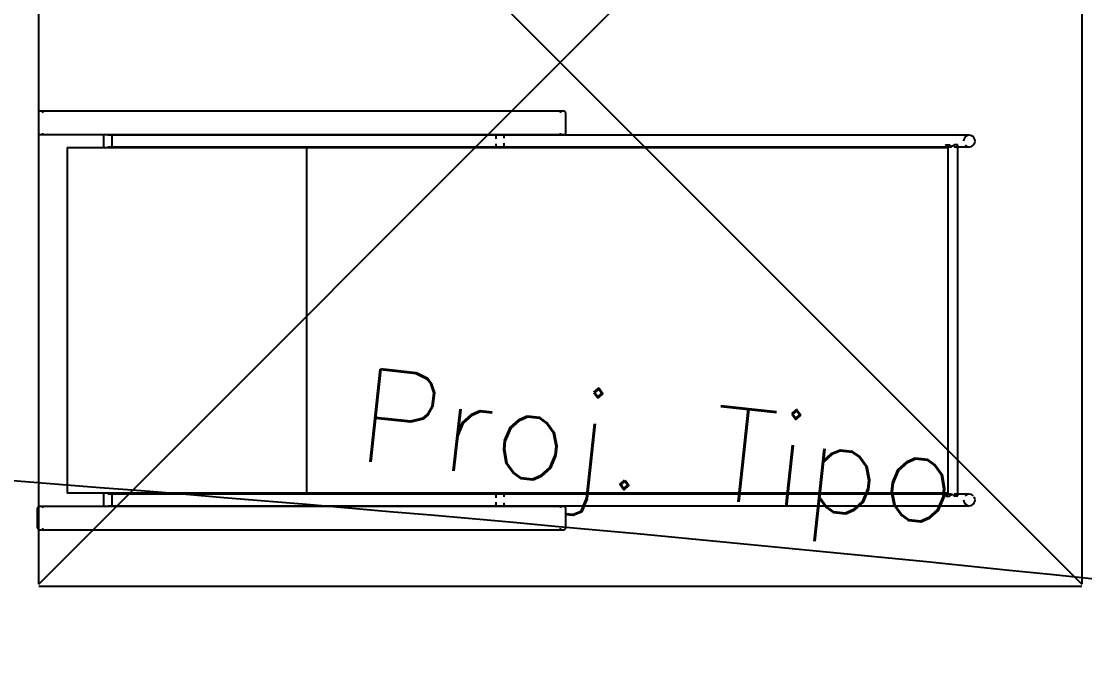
# Model space of a CAD drawing. Header units: millimetres. Extents: x 188.6 to 263.2, y 40.1 to 120.1.
# Drawn here: x 256.92 to 258.752, y 59.827 to 60.948 of the extents above; entities that cross this region are included whole.
import ezdxf

# ---------------------------------------------------------------- set-up
doc = ezdxf.new("R2010")
doc.units = ezdxf.units.MM
doc.layers.add('ARQ', color=8, linetype='Continuous')
doc.layers.add('ARQ-BASE', color=8, linetype='Continuous')
doc.styles.add('60-75', font='romans.shx', dxfattribs={"height": 0.12})

# ---------------------------------------------------------------- blocks, each defined once
blk = doc.blocks.new('arq-3pav')
at = {"layer": 'ARQ'}
for p, q in [((51.9419, 21.5189), (53.7383, 19.7225)), ((51.9419, 19.7225), (51.9419, 21.5189)), ((51.9419, 19.7225), (53.7383, 21.5189)), ((53.7383, 21.5189), (53.7383, 19.7225)), ((52.0837, 20.5364), (51.9425, 20.5364)), ((52.0839, 20.5364), (52.0837, 20.5364)), ((52.0869, 20.5364), (52.0839, 20.5364)), ((52.0901, 20.5364), (52.0869, 20.5364)), ((52.0937, 20.5364), (52.0901, 20.5364)), ((52.0975, 20.5364), (52.0937, 20.5364)), ((52.1016, 20.5364), (52.0975, 20.5364)), ((52.106, 20.5364), (52.1016, 20.5364)), ((52.1107, 20.5364), (52.106, 20.5364)), ((52.1156, 20.5364), (52.1107, 20.5364)), ((52.1208, 20.5364), (52.1156, 20.5364)), ((52.1262, 20.5364), (52.1208, 20.5364)), ((52.1319, 20.5364), (52.1262, 20.5364)), ((52.1377, 20.5364), (52.1319, 20.5364)), ((52.1438, 20.5364), (52.1377, 20.5364)), ((52.1502, 20.5364), (52.1438, 20.5364)), ((52.1567, 20.5364), (52.1502, 20.5364)), ((52.1634, 20.5364), (52.1567, 20.5364)), ((52.1702, 20.5364), (52.1634, 20.5364)), ((52.1773, 20.5364), (52.1702, 20.5364)), ((52.1845, 20.5364), (52.1773, 20.5364)), ((52.1918, 20.5364), (52.1845, 20.5364)), ((52.1993, 20.5364), (52.1918, 20.5364)), ((52.2069, 20.5364), (52.1993, 20.5364)), ((52.2145, 20.5364), (52.2069, 20.5364)), ((52.2223, 20.5364), (52.2145, 20.5364)), ((52.2302, 20.5364), (52.2223, 20.5364)), ((52.2382, 20.5364), (52.2302, 20.5364)), ((52.2462, 20.5364), (52.2382, 20.5364)), ((52.2542, 20.5364), (52.2462, 20.5364)), ((52.2623, 20.5364), (52.2542, 20.5364)), ((52.2704, 20.5364), (52.2623, 20.5364)), ((52.5105, 20.5364), (52.2704, 20.5364)), ((52.5185, 20.5364), (52.5105, 20.5364)), ((52.5266, 20.5364), (52.5185, 20.5364)), ((52.5347, 20.5364), (52.5266, 20.5364)), ((52.5427, 20.5364), (52.5347, 20.5364)), ((52.5507, 20.5364), (52.5427, 20.5364)), ((52.5586, 20.5364), (52.5507, 20.5364)), ((52.5665, 20.5364), (52.5586, 20.5364)), ((52.5743, 20.5364), (52.5665, 20.5364)), ((52.582, 20.5364), (52.5743, 20.5364)), ((52.5896, 20.5364), (52.582, 20.5364)), ((52.597, 20.5364), (52.5896, 20.5364)), ((52.6043, 20.5364), (52.597, 20.5364)), ((52.6115, 20.5364), (52.6043, 20.5364)), ((52.6185, 20.5364), (52.6115, 20.5364)), ((52.6254, 20.5364), (52.6185, 20.5364)), ((52.6321, 20.5364), (52.6254, 20.5364)), ((52.6386, 20.5364), (52.6321, 20.5364)), ((52.6448, 20.5364), (52.6386, 20.5364)), ((52.6509, 20.5364), (52.6448, 20.5364)), ((52.6568, 20.5364), (52.6509, 20.5364)), ((52.6624, 20.5364), (52.6568, 20.5364)), ((52.6678, 20.5364), (52.6624, 20.5364)), ((52.673, 20.5364), (52.6678, 20.5364)), ((52.6779, 20.5364), (52.673, 20.5364)), ((52.6825, 20.5364), (52.6779, 20.5364)), ((52.6869, 20.5364), (52.6825, 20.5364)), ((52.691, 20.5364), (52.6869, 20.5364)), ((52.6948, 20.5364), (52.691, 20.5364)), ((52.6983, 20.5364), (52.6948, 20.5364)), ((52.7015, 20.5364), (52.6983, 20.5364)), ((52.7044, 20.5364), (52.7015, 20.5364)), ((52.8472, 20.5364), (52.7044, 20.5364)), ((52.8495, 20.534), (52.8495, 20.4989)), ((51.9425, 20.4964), (52.0837, 20.4964)), ((52.0536, 20.4964), (52.0536, 20.4739)), ((52.0536, 20.4964), (52.0536, 20.4964)), ((52.0536, 20.4964), (52.0538, 20.4964)), ((52.0538, 20.4964), (52.059, 20.4964)), ((52.059, 20.4964), (52.0629, 20.4964)), ((53.4186, 20.4952), (52.0609, 20.4952)), ((52.0629, 20.4964), (52.0667, 20.4964)), ((52.0667, 20.4964), (52.0686, 20.4964)), ((52.0686, 20.4739), (52.0686, 20.4964)), ((52.0837, 20.4964), (52.0866, 20.4964)), ((52.0866, 20.4964), (52.0898, 20.4964)), ((52.0898, 20.4964), (52.0933, 20.4964)), ((52.0933, 20.4964), (52.0972, 20.4964)), ((52.0972, 20.4964), (52.1012, 20.4964)), ((52.1012, 20.4964), (52.1056, 20.4964)), ((52.1056, 20.4964), (52.1102, 20.4964)), ((52.1102, 20.4964), (52.1151, 20.4964)), ((52.1151, 20.4964), (52.1203, 20.4964)), ((52.1203, 20.4964), (52.1257, 20.4964)), ((52.1257, 20.4964), (52.1313, 20.4964)), ((52.1313, 20.4964), (52.1372, 20.4964)), ((52.1372, 20.4964), (52.1433, 20.4964)), ((52.1433, 20.4964), (52.1495, 20.4964)), ((52.1495, 20.4964), (52.156, 20.4964)), ((52.156, 20.4964), (52.1627, 20.4964)), ((52.1627, 20.4964), (52.1696, 20.4964)), ((52.1696, 20.4964), (52.1766, 20.4964)), ((52.1766, 20.4964), (52.1838, 20.4964)), ((52.1838, 20.4964), (52.1911, 20.4964)), ((52.1911, 20.4964), (52.1985, 20.4964)), ((52.1985, 20.4964), (52.2061, 20.4964)), ((52.2061, 20.4964), (52.2138, 20.4964)), ((52.2138, 20.4964), (52.2216, 20.4964)), ((52.2216, 20.4964), (52.2294, 20.4964)), ((52.2294, 20.4964), (52.2374, 20.4964)), ((52.2374, 20.4964), (52.2454, 20.4964)), ((52.2454, 20.4964), (52.2534, 20.4964)), ((52.2534, 20.4964), (52.2615, 20.4964)), ((52.2615, 20.4964), (52.2696, 20.4964)), ((52.2696, 20.4964), (52.2704, 20.4964)), ((52.2704, 20.4964), (52.5105, 20.4964)), ((52.5105, 20.4964), (52.5186, 20.4964)), ((52.5186, 20.4964), (52.5267, 20.4964)), ((52.5267, 20.4964), (52.5348, 20.4964)), ((52.5348, 20.4964), (52.5428, 20.4964)), ((52.5428, 20.4964), (52.5508, 20.4964)), ((52.5508, 20.4964), (52.5587, 20.4964)), ((52.5587, 20.4964), (52.5666, 20.4964)), ((52.5666, 20.4964), (52.5744, 20.4964)), ((52.5744, 20.4964), (52.5821, 20.4964)), ((52.5821, 20.4964), (52.5896, 20.4964)), ((52.5896, 20.4964), (52.5971, 20.4964)), ((52.5971, 20.4964), (52.6044, 20.4964)), ((52.6044, 20.4964), (52.6116, 20.4964)), ((52.6116, 20.4964), (52.6186, 20.4964)), ((52.6186, 20.4964), (52.6255, 20.4964)), ((52.6255, 20.4964), (52.6321, 20.4964)), ((52.6321, 20.4964), (52.6386, 20.4964)), ((52.6386, 20.4964), (52.6449, 20.4964)), ((52.6449, 20.4964), (52.651, 20.4964)), ((52.651, 20.4964), (52.6568, 20.4964)), ((52.6568, 20.4964), (52.6625, 20.4964)), ((52.6625, 20.4964), (52.6679, 20.4964)), ((52.6679, 20.4964), (52.673, 20.4964)), ((52.673, 20.4964), (52.6779, 20.4964)), ((52.6779, 20.4964), (52.6825, 20.4964)), ((52.6825, 20.4964), (52.6869, 20.4964)), ((52.6869, 20.4964), (52.691, 20.4964)), ((52.691, 20.4964), (52.6948, 20.4964)), ((52.6948, 20.4964), (52.6983, 20.4964)), ((52.6983, 20.4964), (52.7015, 20.4964)), ((52.7015, 20.4964), (52.7044, 20.4964)), ((52.7044, 20.4964), (52.8472, 20.4964)), ((52.7291, 20.4964), (52.7291, 20.489)), ((52.7291, 20.4964), (52.731, 20.4964)), ((52.7291, 20.4802), (52.7291, 20.4739)), ((52.731, 20.4964), (52.7348, 20.4964)), ((52.7348, 20.4964), (52.7386, 20.4964)), ((52.7386, 20.4964), (52.7434, 20.4964)), ((52.7434, 20.4964), (52.7436, 20.4964)), ((52.7436, 20.4902), (52.7436, 20.4964)), ((52.7436, 20.4964), (52.7436, 20.4964)), ((52.7436, 20.4739), (52.7436, 20.4814)), ((53.4207, 20.4952), (53.4186, 20.4952)), ((53.4239, 20.4952), (53.4207, 20.4952)), ((53.427, 20.4952), (53.4239, 20.4952)), ((53.4302, 20.4952), (53.427, 20.4952)), ((53.4334, 20.4952), (53.4302, 20.4952)), ((53.4365, 20.4952), (53.4334, 20.4952)), ((53.4396, 20.4952), (53.4365, 20.4952)), ((53.4427, 20.4952), (53.4396, 20.4952)), ((53.4457, 20.4952), (53.4427, 20.4952)), ((53.4487, 20.4952), (53.4457, 20.4952)), ((53.4516, 20.4952), (53.4487, 20.4952)), ((53.4545, 20.4952), (53.4516, 20.4952)), ((53.4574, 20.4952), (53.4545, 20.4952)), ((53.4601, 20.4952), (53.4574, 20.4952)), ((53.4628, 20.4952), (53.4601, 20.4952)), ((53.4655, 20.4952), (53.4628, 20.4952)), ((53.468, 20.4952), (53.4655, 20.4952)), ((53.4705, 20.4952), (53.468, 20.4952)), ((53.4729, 20.4952), (53.4705, 20.4952)), ((53.4752, 20.4952), (53.4729, 20.4952)), ((53.4774, 20.4952), (53.4752, 20.4952)), ((53.4795, 20.4952), (53.4774, 20.4952)), ((53.4816, 20.4952), (53.4795, 20.4952)), ((53.4835, 20.4952), (53.4816, 20.4952)), ((53.4853, 20.4952), (53.4835, 20.4952)), ((53.487, 20.4952), (53.4853, 20.4952)), ((53.4886, 20.4952), (53.487, 20.4952)), ((53.4901, 20.4952), (53.4886, 20.4952)), ((53.4915, 20.4952), (53.4901, 20.4952)), ((53.4928, 20.4952), (53.4915, 20.4952)), ((53.4939, 20.4952), (53.4928, 20.4952)), ((53.4949, 20.4952), (53.4939, 20.4952)), ((53.4958, 20.4952), (53.4949, 20.4952)), ((53.4966, 20.4952), (53.4958, 20.4952)), ((53.4973, 20.4952), (53.4966, 20.4952)), ((53.5448, 20.4952), (53.4973, 20.4952)), ((53.5046, 20.4786), (53.5102, 20.4786)), ((53.5249, 20.4786), (53.5194, 20.4786)), ((53.525, 19.8744), (53.525, 20.4785)), ((51.9908, 20.4739), (51.991, 20.4739)), ((51.9908, 20.4739), (51.9908, 19.879)), ((51.991, 20.4739), (52.0565, 20.4739)), ((51.991, 20.4739), (51.991, 19.879)), ((52.0565, 20.4739), (52.4034, 20.4739)), ((52.0609, 20.4752), (53.4186, 20.4752)), ((52.4034, 20.4739), (53.4186, 20.4739)), ((52.4034, 20.4739), (52.4034, 19.879)), ((53.4186, 20.4752), (53.4218, 20.4752)), ((53.4186, 20.4739), (53.5079, 20.4739)), ((53.4218, 20.4752), (53.425, 20.4752)), ((53.425, 20.4752), (53.4282, 20.4752)), ((53.4282, 20.4752), (53.4314, 20.4752)), ((53.4314, 20.4752), (53.4345, 20.4752)), ((53.4345, 20.4752), (53.4376, 20.4752)), ((53.4376, 20.4752), (53.4407, 20.4752)), ((53.4407, 20.4752), (53.4438, 20.4752)), ((53.4438, 20.4752), (53.4468, 20.4752)), ((53.4468, 20.4752), (53.4498, 20.4752)), ((53.4498, 20.4752), (53.4527, 20.4752)), ((53.4527, 20.4752), (53.4556, 20.4752)), ((53.4556, 20.4752), (53.4584, 20.4752)), ((53.4584, 20.4752), (53.4611, 20.4752)), ((53.4611, 20.4752), (53.4638, 20.4752)), ((53.4638, 20.4752), (53.4664, 20.4752)), ((53.4664, 20.4752), (53.4689, 20.4752)), ((53.4689, 20.4752), (53.4714, 20.4752)), ((53.4714, 20.4752), (53.4737, 20.4752)), ((53.4737, 20.4752), (53.476, 20.4752)), ((53.476, 20.4752), (53.4782, 20.4752)), ((53.4782, 20.4752), (53.4803, 20.4752)), ((53.4803, 20.4752), (53.4823, 20.4752)), ((53.4823, 20.4752), (53.4842, 20.4752)), ((53.4842, 20.4752), (53.4859, 20.4752)), ((53.4859, 20.4752), (53.4876, 20.4752)), ((53.4876, 20.4752), (53.4892, 20.4752)), ((53.4892, 20.4752), (53.4906, 20.4752)), ((53.4906, 20.4752), (53.492, 20.4752)), ((53.492, 20.4752), (53.4932, 20.4752)), ((53.4932, 20.4752), (53.4943, 20.4752)), ((53.4943, 20.4752), (53.4953, 20.4752)), ((53.4953, 20.4752), (53.4961, 20.4752)), ((53.4961, 20.4752), (53.4969, 20.4752)), ((53.4969, 20.4752), (53.4973, 20.4752)), ((53.4973, 20.4752), (53.5111, 20.4752)), ((53.5079, 20.4739), (53.5079, 19.879)), ((53.5184, 20.4752), (53.5448, 20.4752)), ((51.991, 19.879), (51.9908, 19.879)), ((52.0565, 19.879), (51.991, 19.879)), ((52.0536, 19.879), (52.0536, 19.8564)), ((52.4034, 19.879), (52.0565, 19.879)), ((53.4186, 19.8777), (52.0609, 19.8777)), ((52.0686, 19.8564), (52.0686, 19.879)), ((53.4186, 19.879), (52.4034, 19.879)), ((52.7291, 19.879), (52.7291, 19.8715)), ((52.7436, 19.8727), (52.7436, 19.879)), ((53.5079, 19.879), (53.4186, 19.879)), ((53.4207, 19.8777), (53.4186, 19.8777)), ((53.4239, 19.8777), (53.4207, 19.8777)), ((53.427, 19.8777), (53.4239, 19.8777)), ((53.4302, 19.8777), (53.427, 19.8777)), ((53.4334, 19.8777), (53.4302, 19.8777)), ((53.4365, 19.8777), (53.4334, 19.8777)), ((53.4396, 19.8777), (53.4365, 19.8777)), ((53.4427, 19.8777), (53.4396, 19.8777)), ((53.4457, 19.8777), (53.4427, 19.8777)), ((53.4487, 19.8777), (53.4457, 19.8777)), ((53.4516, 19.8777), (53.4487, 19.8777)), ((53.4545, 19.8777), (53.4516, 19.8777)), ((53.4574, 19.8777), (53.4545, 19.8777)), ((53.4601, 19.8777), (53.4574, 19.8777)), ((53.4628, 19.8777), (53.4601, 19.8777)), ((53.4655, 19.8777), (53.4628, 19.8777)), ((53.468, 19.8777), (53.4655, 19.8777)), ((53.4705, 19.8777), (53.468, 19.8777)), ((53.4729, 19.8777), (53.4705, 19.8777)), ((53.4752, 19.8777), (53.4729, 19.8777)), ((53.4774, 19.8777), (53.4752, 19.8777)), ((53.4795, 19.8777), (53.4774, 19.8777)), ((53.4816, 19.8777), (53.4795, 19.8777)), ((53.4835, 19.8777), (53.4816, 19.8777)), ((53.4853, 19.8777), (53.4835, 19.8777)), ((53.487, 19.8777), (53.4853, 19.8777)), ((53.4886, 19.8777), (53.487, 19.8777)), ((53.4901, 19.8777), (53.4886, 19.8777)), ((53.4915, 19.8777), (53.4901, 19.8777)), ((53.4928, 19.8777), (53.4915, 19.8777)), ((53.4939, 19.8777), (53.4928, 19.8777)), ((53.4949, 19.8777), (53.4939, 19.8777)), ((53.4958, 19.8777), (53.4949, 19.8777)), ((53.4966, 19.8777), (53.4958, 19.8777)), ((53.4973, 19.8777), (53.4966, 19.8777)), ((53.5111, 19.8777), (53.4973, 19.8777)), ((53.5046, 19.8743), (53.5102, 19.8743)), ((53.5448, 19.8777), (53.5184, 19.8777)), ((53.5249, 19.8743), (53.5194, 19.8743)), ((52.0837, 19.8564), (51.9425, 19.8564)), ((52.0538, 19.8564), (52.0536, 19.8564)), ((52.0536, 19.8564), (52.0536, 19.8564)), ((52.059, 19.8564), (52.0538, 19.8564)), ((52.0629, 19.8564), (52.059, 19.8564)), ((52.0609, 19.8577), (53.4186, 19.8577)), ((52.0667, 19.8564), (52.0629, 19.8564)), ((52.0686, 19.8564), (52.0667, 19.8564)), ((52.084, 19.8564), (52.0837, 19.8564)), ((52.0869, 19.8564), (52.084, 19.8564)), ((52.0902, 19.8564), (52.0869, 19.8564)), ((52.0937, 19.8564), (52.0902, 19.8564)), ((52.0975, 19.8564), (52.0937, 19.8564)), ((52.1017, 19.8564), (52.0975, 19.8564)), ((52.106, 19.8564), (52.1017, 19.8564)), ((52.1107, 19.8564), (52.106, 19.8564)), ((52.1156, 19.8564), (52.1107, 19.8564)), ((52.1208, 19.8564), (52.1156, 19.8564)), ((52.1262, 19.8564), (52.1208, 19.8564)), ((52.1319, 19.8564), (52.1262, 19.8564)), ((52.1378, 19.8564), (52.1319, 19.8564)), ((52.1439, 19.8564), (52.1378, 19.8564)), ((52.1502, 19.8564), (52.1439, 19.8564)), ((52.1567, 19.8564), (52.1502, 19.8564)), ((52.1634, 19.8564), (52.1567, 19.8564)), ((52.1702, 19.8564), (52.1634, 19.8564)), ((52.1773, 19.8564), (52.1702, 19.8564)), ((52.1845, 19.8564), (52.1773, 19.8564)), ((52.1918, 19.8564), (52.1845, 19.8564)), ((52.1993, 19.8564), (52.1918, 19.8564)), ((52.2069, 19.8564), (52.1993, 19.8564)), ((52.2146, 19.8564), (52.2069, 19.8564)), ((52.2223, 19.8564), (52.2146, 19.8564)), ((52.2302, 19.8564), (52.2223, 19.8564)), ((52.2382, 19.8564), (52.2302, 19.8564)), ((52.2462, 19.8564), (52.2382, 19.8564)), ((52.2542, 19.8564), (52.2462, 19.8564)), ((52.2623, 19.8564), (52.2542, 19.8564)), ((52.2704, 19.8564), (52.2623, 19.8564)), ((52.5105, 19.8564), (52.2704, 19.8564)), ((52.5185, 19.8564), (52.5105, 19.8564)), ((52.5266, 19.8564), (52.5185, 19.8564)), ((52.5347, 19.8564), (52.5266, 19.8564)), ((52.5427, 19.8564), (52.5347, 19.8564)), ((52.5507, 19.8564), (52.5427, 19.8564)), ((52.5586, 19.8564), (52.5507, 19.8564)), ((52.5665, 19.8564), (52.5586, 19.8564)), ((52.5743, 19.8564), (52.5665, 19.8564)), ((52.582, 19.8564), (52.5743, 19.8564)), ((52.5895, 19.8564), (52.582, 19.8564)), ((52.597, 19.8564), (52.5895, 19.8564)), ((52.6043, 19.8564), (52.597, 19.8564)), ((52.6115, 19.8564), (52.6043, 19.8564)), ((52.6185, 19.8564), (52.6115, 19.8564)), ((52.6254, 19.8564), (52.6185, 19.8564)), ((52.6321, 19.8564), (52.6254, 19.8564)), ((52.6385, 19.8564), (52.6321, 19.8564)), ((52.6448, 19.8564), (52.6385, 19.8564)), ((52.6509, 19.8564), (52.6448, 19.8564)), ((52.6568, 19.8564), (52.6509, 19.8564)), ((52.6624, 19.8564), (52.6568, 19.8564)), ((52.6678, 19.8564), (52.6624, 19.8564)), ((52.673, 19.8564), (52.6678, 19.8564)), ((52.6778, 19.8564), (52.673, 19.8564)), ((52.6825, 19.8564), (52.6778, 19.8564)), ((52.6868, 19.8564), (52.6825, 19.8564)), ((52.6909, 19.8564), (52.6868, 19.8564)), ((52.6947, 19.8564), (52.6909, 19.8564)), ((52.6983, 19.8564), (52.6947, 19.8564)), ((52.7015, 19.8564), (52.6983, 19.8564)), ((52.7044, 19.8564), (52.7015, 19.8564)), ((52.8472, 19.8564), (52.7044, 19.8564)), ((52.7291, 19.8639), (52.7291, 19.8564)), ((52.731, 19.8564), (52.7291, 19.8564)), ((52.7348, 19.8564), (52.731, 19.8564)), ((52.7386, 19.8564), (52.7348, 19.8564)), ((52.7434, 19.8564), (52.7386, 19.8564)), ((52.7436, 19.8564), (52.7434, 19.8564)), ((52.7436, 19.8564), (52.7436, 19.8627)), ((52.7436, 19.8564), (52.7436, 19.8564)), ((53.4186, 19.8577), (53.4218, 19.8577)), ((53.4218, 19.8577), (53.425, 19.8577)), ((53.425, 19.8577), (53.4282, 19.8577)), ((53.4282, 19.8577), (53.4314, 19.8577)), ((53.4314, 19.8577), (53.4345, 19.8577)), ((53.4345, 19.8577), (53.4376, 19.8577)), ((53.4376, 19.8577), (53.4407, 19.8577)), ((53.4407, 19.8577), (53.4438, 19.8577)), ((53.4438, 19.8577), (53.4468, 19.8577)), ((53.4468, 19.8577), (53.4498, 19.8577)), ((53.4498, 19.8577), (53.4527, 19.8577)), ((53.4527, 19.8577), (53.4556, 19.8577)), ((53.4556, 19.8577), (53.4584, 19.8577)), ((53.4584, 19.8577), (53.4611, 19.8577)), ((53.4611, 19.8577), (53.4638, 19.8577)), ((53.4638, 19.8577), (53.4664, 19.8577)), ((53.4664, 19.8577), (53.4689, 19.8577)), ((53.4689, 19.8577), (53.4714, 19.8577)), ((53.4714, 19.8577), (53.4737, 19.8577)), ((53.4737, 19.8577), (53.476, 19.8577)), ((53.476, 19.8577), (53.4782, 19.8577)), ((53.4782, 19.8577), (53.4803, 19.8577)), ((53.4803, 19.8577), (53.4823, 19.8577)), ((53.4823, 19.8577), (53.4842, 19.8577)), ((53.4842, 19.8577), (53.4859, 19.8577)), ((53.4859, 19.8577), (53.4876, 19.8577)), ((53.4876, 19.8577), (53.4892, 19.8577)), ((53.4892, 19.8577), (53.4906, 19.8577)), ((53.4906, 19.8577), (53.492, 19.8577)), ((53.492, 19.8577), (53.4932, 19.8577)), ((53.4932, 19.8577), (53.4943, 19.8577)), ((53.4943, 19.8577), (53.4953, 19.8577)), ((53.4953, 19.8577), (53.4961, 19.8577)), ((53.4961, 19.8577), (53.4969, 19.8577)), ((53.4969, 19.8577), (53.4973, 19.8577)), ((53.4973, 19.8577), (53.5448, 19.8577)), ((51.9401, 19.8189), (51.9401, 19.8539)), ((52.8495, 19.8539), (52.8495, 19.8189)), ((51.9425, 19.8164), (52.0837, 19.8164)), ((52.0837, 19.8164), (52.0866, 19.8164)), ((52.0866, 19.8164), (52.0898, 19.8164)), ((52.0898, 19.8164), (52.0933, 19.8164)), ((52.0933, 19.8164), (52.0971, 19.8164)), ((52.0971, 19.8164), (52.1012, 19.8164)), ((52.1012, 19.8164), (52.1056, 19.8164)), ((52.1056, 19.8164), (52.1102, 19.8164)), ((52.1102, 19.8164), (52.1151, 19.8164)), ((52.1151, 19.8164), (52.1203, 19.8164)), ((52.1203, 19.8164), (52.1257, 19.8164)), ((52.1257, 19.8164), (52.1313, 19.8164)), ((52.1313, 19.8164), (52.1372, 19.8164)), ((52.1372, 19.8164), (52.1432, 19.8164)), ((52.1432, 19.8164), (52.1495, 19.8164)), ((52.1495, 19.8164), (52.156, 19.8164)), ((52.156, 19.8164), (52.1627, 19.8164)), ((52.1627, 19.8164), (52.1696, 19.8164)), ((52.1696, 19.8164), (52.1766, 19.8164)), ((52.1766, 19.8164), (52.1838, 19.8164)), ((52.1838, 19.8164), (52.1911, 19.8164)), ((52.1911, 19.8164), (52.1985, 19.8164)), ((52.1985, 19.8164), (52.2061, 19.8164)), ((52.2061, 19.8164), (52.2138, 19.8164)), ((52.2138, 19.8164), (52.2216, 19.8164)), ((52.2216, 19.8164), (52.2294, 19.8164)), ((52.2294, 19.8164), (52.2374, 19.8164)), ((52.2374, 19.8164), (52.2454, 19.8164)), ((52.2454, 19.8164), (52.2534, 19.8164)), ((52.2534, 19.8164), (52.2615, 19.8164)), ((52.2615, 19.8164), (52.2696, 19.8164)), ((52.2696, 19.8164), (52.2704, 19.8164)), ((52.2704, 19.8164), (52.5105, 19.8164)), ((52.5105, 19.8164), (52.5186, 19.8164)), ((52.5186, 19.8164), (52.5267, 19.8164)), ((52.5267, 19.8164), (52.5348, 19.8164)), ((52.5348, 19.8164), (52.5428, 19.8164)), ((52.5428, 19.8164), (52.5508, 19.8164)), ((52.5508, 19.8164), (52.5587, 19.8164)), ((52.5587, 19.8164), (52.5666, 19.8164)), ((52.5666, 19.8164), (52.5744, 19.8164)), ((52.5744, 19.8164), (52.5821, 19.8164)), ((52.5821, 19.8164), (52.5896, 19.8164)), ((52.5896, 19.8164), (52.5971, 19.8164)), ((52.5971, 19.8164), (52.6044, 19.8164)), ((52.6044, 19.8164), (52.6116, 19.8164)), ((52.6116, 19.8164), (52.6186, 19.8164)), ((52.6186, 19.8164), (52.6255, 19.8164)), ((52.6255, 19.8164), (52.6321, 19.8164)), ((52.6321, 19.8164), (52.6386, 19.8164)), ((52.6386, 19.8164), (52.6449, 19.8164)), ((52.6449, 19.8164), (52.651, 19.8164)), ((52.651, 19.8164), (52.6569, 19.8164)), ((52.6569, 19.8164), (52.6625, 19.8164)), ((52.6625, 19.8164), (52.6679, 19.8164)), ((52.6679, 19.8164), (52.673, 19.8164)), ((52.673, 19.8164), (52.6779, 19.8164)), ((52.6779, 19.8164), (52.6825, 19.8164)), ((52.6825, 19.8164), (52.6869, 19.8164)), ((52.6869, 19.8164), (52.691, 19.8164)), ((52.691, 19.8164), (52.6948, 19.8164)), ((52.6948, 19.8164), (52.6983, 19.8164)), ((52.6983, 19.8164), (52.7015, 19.8164)), ((52.7015, 19.8164), (52.7044, 19.8164)), ((52.7044, 19.8164), (52.8472, 19.8164)), ((53.7383, 19.7189), (51.9419, 19.7189))]:
    blk.add_line(p, q, dxfattribs=at)
blk.add_arc((46.7102, -47.5128), 67.6125, 82.140962, 89.894307, dxfattribs=at)
for centre, major_axis, ratio, start_param, end_param in [((51.9472, 20.5339), (0, 0.0025), 0.939693, 4.712389, 6.283185), ((52.8425, 20.5339), (0, 0.0025), 0.939693, 0, 1.570796), ((52.8472, 20.534), (0, -0.00248), 0.939693, 1.570796, 3.141593), ((51.9472, 20.4989), (0, -0.0025), 0.939693, 0, 1.570796), ((52.8425, 20.4989), (0, 0.0025), 0.939693, 1.570796, 3.141593), ((52.8472, 20.4989), (0, 0.0025), 0.939693, 3.141593, 4.712389), ((53.5448, 20.4852), (0, 0.01), 0.982872, 4.712389, 7.853982), ((53.5448, 20.4852), (0, 0.01), 0.982872, 2.356194, 4.712389), ((53.5111, 20.4852), (0, 0.01), 0.982872, 2.888912, 3.394273), ((53.5111, 19.8677), (0, 0.01), 0.982872, 6.030505, 6.535866), ((53.5448, 19.8677), (0, 0.01), 0.982872, 5.497787, 7.068583), ((51.9425, 19.8539), (0, 0.0025), 0.939693, 0, 1.570796), ((51.9472, 19.8539), (0, 0.0025), 0.939693, 4.712389, 6.283185), ((52.8425, 19.8539), (0, 0.0025), 0.939693, 0, 1.570796), ((52.8472, 19.8539), (0, -0.0025), 0.939693, 1.570796, 3.141593), ((53.5448, 19.8677), (0, 0.01), 0.982872, 1.570796, 4.712389), ((53.5448, 19.8677), (0, 0.01), 0.982872, 4.712389, 5.235988), ((51.9425, 19.8189), (0, 0.00248), 0.939693, 1.570796, 3.141593), ((51.9472, 19.8189), (0, 0.0025), 0.939693, 3.141593, 4.712389), ((52.8425, 19.8189), (0, 0.0025), 0.939693, 1.570796, 3.141593), ((52.8472, 19.8189), (0, 0.00248), 0.939693, 3.141593, 4.712389)]:
    blk.add_ellipse(centre, major_axis=major_axis, ratio=ratio, start_param=start_param, end_param=end_param, dxfattribs=at)
for points, knots in [([(53.5086, 20.4755), (53.5082, 20.4756), (53.5077, 20.4758), (53.5071, 20.4761), (53.5068, 20.4762), (53.5066, 20.4764), (53.5063, 20.4765), (53.5061, 20.4766), (53.5059, 20.4768), (53.5058, 20.4769), (53.5056, 20.477), (53.5054, 20.4772), (53.5053, 20.4773), (53.5052, 20.4775), (53.505, 20.4776), (53.5049, 20.4777), (53.5048, 20.4779), (53.5047, 20.478), (53.5047, 20.4781), (53.5046, 20.4782), (53.5046, 20.4783), (53.5045, 20.4784), (53.5045, 20.4785), (53.5045, 20.4785), (53.5046, 20.4786), (53.5046, 20.4786)], [0, 0, 0, 0, 0.142857, 0.214286, 0.25, 0.285714, 0.321429, 0.357143, 0.392857, 0.428571, 0.464286, 0.5, 0.535714, 0.571429, 0.607143, 0.642857, 0.678571, 0.714286, 0.75, 0.785714, 0.821429, 0.857143, 0.892857, 0.928571, 1, 1, 1, 1]), ([(53.5102, 20.4786), (53.5102, 20.4786), (53.5103, 20.4785), (53.5104, 20.4785), (53.5105, 20.4784), (53.5106, 20.4783), (53.5108, 20.4782), (53.5109, 20.4781), (53.5111, 20.478), (53.5113, 20.4779), (53.5115, 20.4777), (53.5116, 20.4776), (53.5118, 20.4775), (53.5121, 20.4773), (53.5123, 20.4772), (53.5125, 20.477), (53.5127, 20.4769), (53.513, 20.4768), (53.5132, 20.4766), (53.5135, 20.4765), (53.5137, 20.4764), (53.514, 20.4762), (53.5144, 20.4761), (53.5146, 20.4759), (53.5148, 20.4759)], [0, 0, 0, 0, 0.0714286, 0.1071429, 0.1428571, 0.1785714, 0.2142857, 0.25, 0.2857143, 0.3214286, 0.3571429, 0.3928571, 0.4285714, 0.4642857, 0.5, 0.5357143, 0.5714286, 0.6071429, 0.6428571, 0.6785714, 0.7142857, 0.75, 0.7857143, 0.8571429, 0.8571429, 0.8571429, 0.8571429]), ([(53.5194, 20.4786), (53.5193, 20.4786), (53.5193, 20.4785), (53.5191, 20.4785), (53.519, 20.4784), (53.5189, 20.4783), (53.5187, 20.4782), (53.5186, 20.4781), (53.5184, 20.478), (53.5182, 20.4779), (53.5181, 20.4777), (53.5179, 20.4776), (53.5177, 20.4775), (53.5175, 20.4773), (53.5172, 20.4772), (53.517, 20.477), (53.5168, 20.4769), (53.5165, 20.4768), (53.5163, 20.4766), (53.516, 20.4765), (53.5158, 20.4764), (53.5155, 20.4762), (53.5151, 20.4761), (53.5145, 20.4758), (53.5139, 20.4756), (53.5135, 20.4755)], [0, 0, 0, 0, 0.071429, 0.107143, 0.142857, 0.178571, 0.214286, 0.25, 0.285714, 0.321429, 0.357143, 0.392857, 0.428571, 0.464286, 0.5, 0.535714, 0.571429, 0.607143, 0.642857, 0.678571, 0.714286, 0.75, 0.785714, 0.857143, 1, 1, 1, 1]), ([(53.5086, 19.8774), (53.5082, 19.8773), (53.5075, 19.877), (53.5065, 19.8765), (53.5057, 19.876), (53.5052, 19.8755), (53.505, 19.8752), (53.5048, 19.875), (53.5048, 19.8749), (53.5047, 19.8748), (53.5046, 19.8746), (53.5046, 19.8745), (53.5045, 19.8744), (53.5045, 19.8744), (53.5046, 19.8743), (53.5046, 19.8743), (53.5046, 19.8743)], [0, 0, 0, 0, 0.142857, 0.285714, 0.428571, 0.571429, 0.625, 0.678571, 0.705357, 0.732143, 0.785714, 0.839286, 0.866071, 0.892857, 0.946429, 1, 1, 1, 1]), ([(53.5102, 19.8743), (53.5102, 19.8743), (53.5103, 19.8743), (53.5104, 19.8744), (53.5105, 19.8745), (53.5106, 19.8745), (53.5108, 19.8746), (53.5109, 19.8747), (53.5111, 19.8749), (53.5113, 19.875), (53.5115, 19.8751), (53.5116, 19.8753), (53.512, 19.8755), (53.5126, 19.8759), (53.5133, 19.8763), (53.5139, 19.8766), (53.5143, 19.8768), (53.5146, 19.8769), (53.5148, 19.877), (53.5148, 19.877)], [0, 0, 0, 0, 0.0714286, 0.1071429, 0.1428571, 0.1785714, 0.2142857, 0.25, 0.2857143, 0.3214286, 0.3571429, 0.3928571, 0.4285714, 0.5714286, 0.6785714, 0.7321429, 0.7857143, 0.8392857, 0.8571429, 0.8571429, 0.8571429, 0.8571429]), ([(53.5194, 19.8743), (53.5193, 19.8743), (53.5192, 19.8743), (53.5191, 19.8744), (53.519, 19.8745), (53.5189, 19.8745), (53.5187, 19.8746), (53.5186, 19.8747), (53.5184, 19.8749), (53.5182, 19.875), (53.5181, 19.8751), (53.5179, 19.8753), (53.5175, 19.8755), (53.5169, 19.8759), (53.5162, 19.8763), (53.5156, 19.8766), (53.5152, 19.8768), (53.5148, 19.8769), (53.5143, 19.8772), (53.5138, 19.8773), (53.5135, 19.8774)], [0, 0, 0, 0, 0.071429, 0.107143, 0.142857, 0.178571, 0.214286, 0.25, 0.285714, 0.321429, 0.357143, 0.392857, 0.428571, 0.571429, 0.678571, 0.732143, 0.785714, 0.839286, 0.892857, 1, 1, 1, 1]), ([(53.525, 19.8745), (53.525, 19.8745), (53.525, 19.8744), (53.525, 19.8744), (53.525, 19.8744)], [0.85714286, 0.85714286, 0.85714286, 0.85714286, 0.86607143, 0.89051662, 0.89051662, 0.89051662, 0.89051662])]:
    blk.add_open_spline(points, degree=3, knots=knots, dxfattribs=at)

msp = doc.modelspace()

# ---------------------------------------------------------------- block references
msp.add_blockref('arq-3pav', (205.0084, 40.2568))

# ---------------------------------------------------------------- next in the draw order: texts
at = {"layer": 'ARQ-BASE', "color": 8, "linetype": 'Continuous', "style": '60-75'}
msp.add_text('Proj. Tipo', height=0.16, rotation=353.8041, dxfattribs=at).set_placement((257.4946, 60.1931))

doc.saveas('drawing.dxf')
